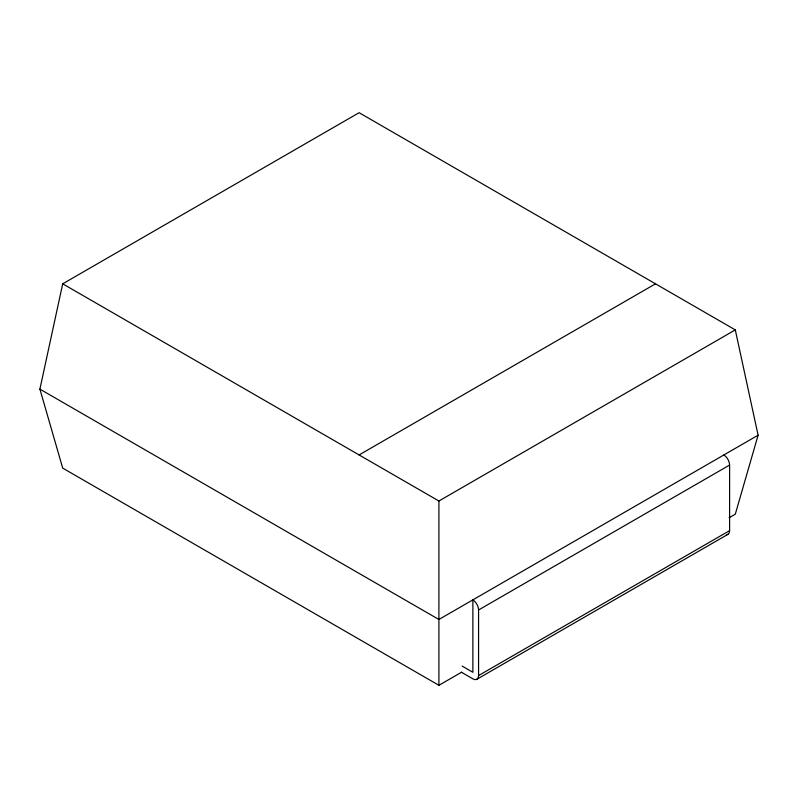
<?xml version="1.0" encoding="UTF-8"?>
<svg xmlns="http://www.w3.org/2000/svg" width="798" height="798" viewBox="0 0 798 798"><rect width="100%" height="100%" fill="white"/><g stroke="black" fill="none" stroke-linecap="round" stroke-linejoin="round"><path stroke-width="1.2" d="M461.703 672.145L438.9 685.302L62.703 468.107L39.9 389.125L62.703 283.819L359.1 112.698L735.297 329.893L758.1 435.199L735.297 514.181L729.083 517.772M359.1 454.94L655.497 283.819M62.703 283.819L438.9 501.014L735.297 329.893M758.1 435.199L438.9 619.487L39.9 389.125M461.473 672.275L472.875 678.859A8.06 4.658 60 0 0 478.571 675.567L478.571 609.981L729.601 465.054A8.359 4.828 60 0 0 723.896 454.95M478.571 675.567L729.601 530.64L729.601 465.054M476.905 679.258L727.926 534.331M462.142 666.081L472.875 672.275L472.875 599.877A8.359 4.828 60 0 1 478.571 609.981M438.9 501.014L438.9 685.302M729.601 530.64A8.06 4.658 60 0 1 726.749 534.69"/></g></svg>
